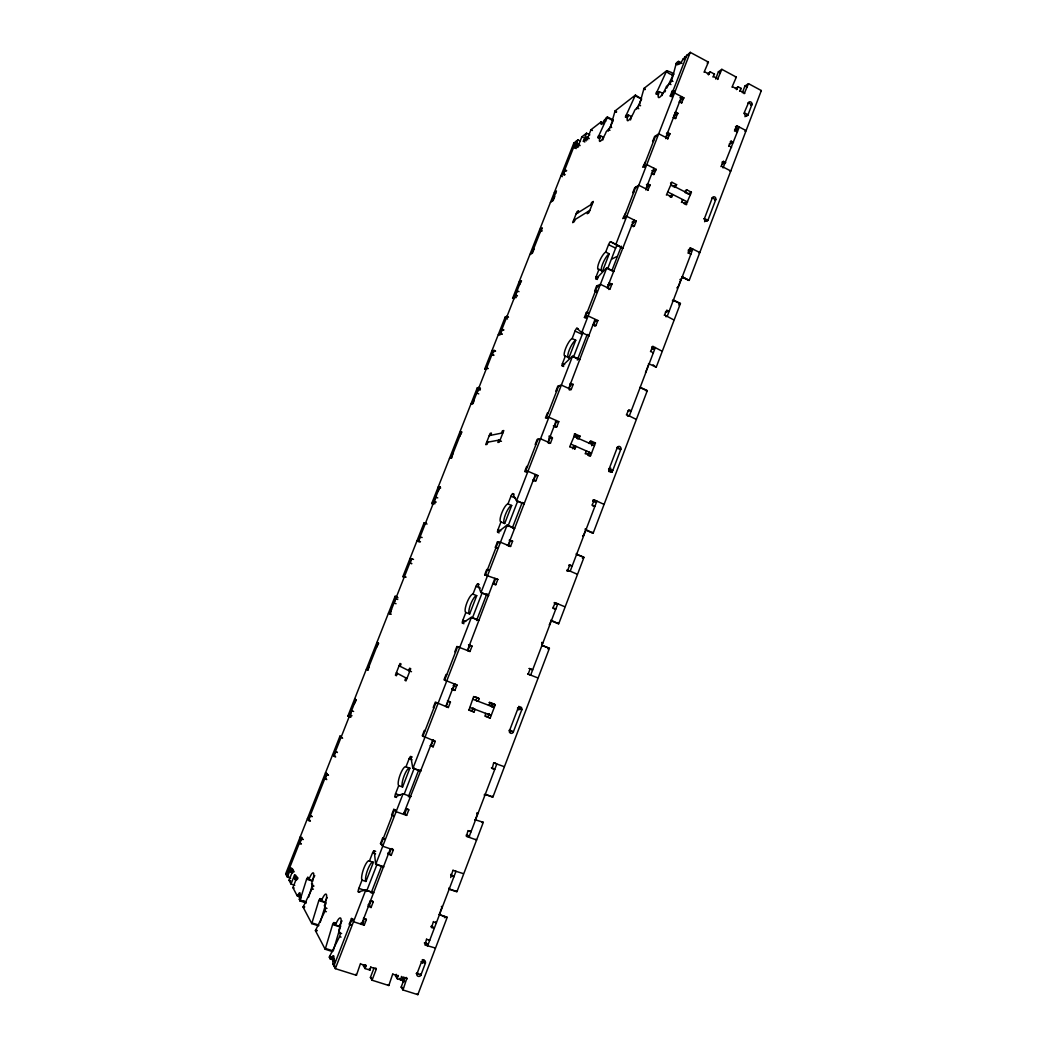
<?xml version="1.0" encoding="UTF-8"?>
<svg xmlns="http://www.w3.org/2000/svg" width="1047" height="1047" viewBox="0 0 1047 1047"><rect width="100%" height="100%" fill="white"/><g stroke="black" fill="none" stroke-linecap="round" stroke-linejoin="round"><path stroke-width="1.5" d="M704.055 72.256L708.413 62.113L690.248 52.35L683.01 59.103A5.667 1.269 -62.6 0 1 679.739 63.867A5.667 1.269 -62.6 0 1 678.966 62.257C679.712 59.208 673.142 64.966 677.828 64.744M662.031 95.578A9.685 2.186 -62.9 0 1 662.777 93.419L659.388 91.639A9.698 2.159 -63 0 0 659.754 97.214A9.698 2.159 -63 0 0 666.546 86.247L669.884 83.721L671.572 80.933L676.126 63.828M613.084 119.895L607.365 116.95L604.328 120.274A4.816 0.968 -63.9 0 1 601.724 124.24A4.816 0.968 -63.9 0 1 601.292 122.643L601.279 121.753L590.966 129.736L587.76 137.864L586.241 139.042L587.72 139.788M630.543 119.947A9.083 1.963 -63.4 0 1 631.59 116.649L628.357 114.974A9.096 1.937 -63.5 0 0 628.501 120.392A9.096 1.937 -63.5 0 0 634.757 110.171L639.272 105.315L643.997 88.393L666.717 70.686C682.33 75.881 667.672 75.986 666.717 70.686M602.797 140.01A8.559 1.767 -63.8 0 1 603.661 137.432L600.585 135.874A8.559 1.754 -63.9 0 0 600.546 141.136A8.559 1.754 -63.9 0 0 606.331 131.556L610.427 127.093L615.073 110.943L635.411 95.094L641.602 98.928M369.081 904.137L369.827 901.546M340.733 926.085A2.932 0.707 -71.7 0 0 340.314 927.014L333.221 950.912L325.447 948.438A2.958 0.694 -71.8 0 1 325.159 949.236L332.449 951.566M325.447 948.438L332.606 924.527A2.932 0.694 -71.6 0 1 334.098 922.629L335.55 923.101M296.628 880.043L294.953 879.493L295.856 877.19L296.51 878.394L292.885 887.607L297.191 895.813L298.094 894.819A5.183 1.086 -71 0 1 299.979 892.882A5.183 1.086 -71 0 1 299.39 897.253L299.822 900.852L306.326 902.972M320.199 922.433L325.277 905.681M325.696 904.294L326.114 902.907L318.838 900.525L311.757 923.572L303.093 907.095L312.163 888.51L312.726 885.919L311.535 883.72A9.174 1.976 -70.9 0 0 313.55 873.106A9.174 1.976 -70.9 0 0 308.97 879.284L312.438 880.435A9.174 1.989 -70.9 0 1 314.794 875.658M308.643 897.148L312.687 884.061M299.822 900.852L306.679 878.97L307.687 877.36L309.179 877.857M311.993 922.917L318.89 925.09M666.468 71.261L655.972 93.942L659.388 91.639M325.159 949.236L315.409 930.626L325.08 911.008L325.63 908.102L324.321 905.76A9.75 2.212 -71.2 0 0 326.363 894.36A9.75 2.212 -71.2 0 0 321.442 900.786L325.107 901.991A9.75 2.225 -71.3 0 1 327.227 897.541M635.411 95.094L625.36 117.068L628.357 114.974M607.365 116.95L597.889 137.733L600.585 135.874M396.211 974.299L395.544 976.04L397.323 978.788L400.883 979.927L401.498 976.445M739.614 91.272L741.197 88.432L738.122 86.783L735.478 88.55M439.452 914.712L447.213 917.303L417.832 994.65L402.951 989.965L401.145 987.138L404.849 977.44M742.362 92.751L744.927 86.024L748.5 83.655L761.326 90.552L689.201 280.4L682.199 276.984M402.951 989.965L406.864 978.291M744.168 93.706L748.5 83.655M424.611 943.517L424.873 942.824M595.39 502.115L593.139 501.147L593.623 499.864M689.711 251.699L688.403 251.044L688.874 249.827M735.845 130.535L734.798 129.265M435.029 947.928L424.977 945.022L426.6 938.858M431.953 925.823L434.256 928.362L431.652 927.511L433.379 921.53M450.694 877.556L452.985 870.083M475.862 839.328L476.607 839.956L466.373 836.37L468.035 830.572M491.501 767.595L494.76 769.414L492.221 768.485L493.687 762.74M552.842 607.927L555.329 602.784L564.686 606.697M566.924 570.039L567.775 570.131L569.751 564.922L572.212 565.943L569.031 565.459M591.987 505.151L594.487 499.995L603.635 504.196M626.381 414.887L628.867 409.704L631.262 410.79L627.663 411.105M650.475 351.622L652.975 346.426L661.835 351.046M664.282 315.356L666.782 310.161L669.138 311.286L665.355 312.137M687.984 253.138L690.483 247.93L699.789 252.536L698.951 252.903M720.951 166.604L723.451 161.382L725.741 162.573L721.854 164.287M728.66 146.384L731.159 141.162L733.45 142.353L729.222 144.028M734.497 131.058L736.996 125.823L746.105 130.626L744.914 131.333M439.19 914.554L439.962 912.526M440.342 911.505L441.114 909.49M441.31 908.979L442.083 906.964A10.221 3.076 -72.1 0 1 441.716 906.322M475.102 820.22L476.621 816.228M477 815.233L477.563 813.741A9.986 3.089 -70.9 0 1 477 812.825M484.107 794.974A9.986 3.089 -70.9 0 1 484.643 795.157L485.023 794.176L492.679 796.924L492.47 796.165M541.849 644.86L542.595 642.923A9.672 3.049 -68.5 0 1 541.914 642.348M549.466 624.863L549.243 624.771A9.672 3.049 -68.5 0 1 549.466 624.863L550.015 623.423M550.198 622.939L551.115 620.518M576.4 554.099L576.36 553.523A9.567 3.01 -67.2 0 0 576.583 553.614M582.721 535.946A9.567 3.01 -67.2 0 1 583.362 535.815L583.545 535.344M583.729 534.873L584.632 532.491M584.815 532.007L585.901 529.154M645.502 372.588L646.379 370.272M646.562 369.8L648.315 365.181A2.722 0.838 -64.6 0 1 648.996 363.78M678.011 287.192L678.705 285.36M679.045 284.444L679.922 282.166M680.092 281.708L680.786 279.889A2.735 0.811 -63.5 0 1 682.788 277.023L684.306 277.861M416.902 973.946L421.444 962.036A2.238 2.042 -53.9 0 1 424.192 960.583A2.238 2.042 -53.9 0 1 425.357 963.292L420.829 975.202A1.688 1.531 -53.5 0 1 420.122 976.079L419.166 976.419A2.67 2.421 -53.5 0 1 417.243 975.712L416.863 975.045A1.688 1.531 -53.5 0 1 416.902 973.946L416.68 973.095M744.914 116.688L748.042 114.764L751.968 104.438A1.544 1.361 69.6 0 0 752.008 103.444L751.55 102.606A2.434 2.146 69.6 0 0 749.822 101.768L749.168 101.925A1.544 1.361 69.6 0 0 748.566 102.632L743.959 113.377M422.399 963.345L423.42 960.649A2.225 2.029 -53.8 0 0 423.564 959.628M518.802 709.984L519.325 708.61A2.12 2.002 -69.5 0 0 518.854 706.319M610.833 468.153L609.825 470.797A2.068 1.937 85.8 0 1 609.132 471.713M704.605 221.715L705.089 220.446M493.988 704.121L495.283 704.736L490.166 718.124L485.088 716.213L485.69 713.308M489.499 702.472L490.218 702.812L489.198 705.495L488.478 705.141M585.142 453.704L586.66 451.074L585.783 451.192M588.964 455.982L590.547 455.785L595.442 442.973L590.587 440.813L588.898 443.47M681.414 202.451L682.971 199.663L682.147 200.095M686.086 204.793L691.4 192.19L686.74 189.821L685.183 192.609L686.649 193.25M490.166 718.124L487.889 716.946L489.158 713.609M491.71 706.961L492.98 703.636L489.512 702.315M588.034 455.327L589.265 452.134M591.699 445.76L592.615 443.378L595.442 442.973M684.882 202.372L684.293 203.903L687.657 202.019L668.143 192.164M374.015 968.03L370.402 977.44L372.038 980.214L388.83 985.515L392.782 973.815M731.984 87.189L736.329 77.112L721.854 69.338L718.399 71.798L715.638 78.996M397.323 978.788L397.939 975.32M736.538 89.636L738.122 86.783M342.029 920.915A10.391 2.513 -71.7 0 0 339.346 926.242L335.472 924.985A10.405 2.487 -71.7 0 1 340.785 918.298A10.405 2.487 -71.7 0 1 338.718 930.6L340.144 933.06A3.01 0.733 -71.8 0 1 339.555 936.646L329.635 956.408A3.036 0.72 -72 0 0 329.308 957.167L330.276 959A3.036 0.733 -72 0 0 331.428 957.992A6.112 1.466 -72 0 1 333.744 955.95A6.112 1.466 -72 0 1 333.182 961.316A3.076 0.746 -72.1 0 0 332.907 964.012L335.328 968.645L356.438 975.294L360.469 963.541M370.717 966.8L369.944 970.111L365.037 968.554L363.44 965.844L363.846 964.797M365.037 968.554L366.123 965.753L365.521 964.732M708.453 74.887L710.246 71.85L714.473 74.115L712.902 76.994M472.995 708.296L475.063 709.356L474.029 712.039L468.912 710.115L473.676 696.477M569.673 446.886L575.13 433.942L580.025 436.115L579.03 438.693L577.486 438.929M666.376 195.082L671.912 182.296L676.611 184.678L675.053 187.492M474.029 712.039L471.831 710.887L472.864 708.217L474.239 708.74M476.961 697.538L479.186 698.611L478.165 701.294L475.94 700.207L476.961 697.538L475.063 696.818M572.604 448.705L573.337 446.794L576.072 446.402L574.567 449.045M576.661 438.156L577.263 436.56L580.025 436.115M669.543 196.47L672.815 194.533L671.271 197.333M673.26 186.824L676.611 184.678M372.038 980.214L376.344 968.999L375.729 967.978M717.496 79.454L721.854 69.338M335.328 968.645L365.717 890.172L373.727 892.829M403.056 793.77L375.729 864.325L383.712 867.021M581.726 332.514L606.763 267.888L613.987 271.382M690.248 52.35L615.793 244.579L622.991 248.087M366.515 891.494A2.984 0.746 -71.5 0 1 366.699 890.984L377.012 864.364M404.155 794.267L414.298 768.066M472.825 616.919L481.869 593.584M507.847 526.51L517.558 501.434M573.586 356.752L582.237 334.399A2.761 0.707 -65.1 0 1 583.323 332.344M607.888 268.163L615.636 248.139A2.775 0.694 -64.1 0 1 617.56 245.181L622.756 248.126L610.466 241.713A2.775 0.681 -64.2 0 0 608.556 244.684L605.676 252.078A9.698 2.369 -64.4 0 0 599.054 262.365A9.698 2.369 -64.4 0 0 598.976 269.367L596.096 276.788A2.775 0.681 -64.5 0 0 596.07 278.829L597.405 279.47M371.162 892.947L381.239 866.903M408.369 796.78L418.761 769.885M476.542 620.518L486.92 593.701M512.349 527.963L522.217 502.429M577.303 360.037L587.171 334.53M611.972 270.427L621.342 246.202M432.66 740.412L403.566 814.029M445.747 706.542L454.45 684.057M467.42 650.475L494.917 578.31M535.462 474.513L508.057 545.382L507.258 545.317M548 442.083L556.31 420.554M568.743 388.424L594.958 319.571M633.893 219.909L607.168 288.004M645.907 188.84L653.878 168.214M665.774 137.432L681.558 96.625L679.922 97.79M365.783 918.716L366.385 919.619L364.225 925.221L362.628 922.773L364.238 918.599M372.496 900.93L373.216 901.938L371.057 907.513L369.434 905.171L371.031 901.022M392.232 848.62L393.332 849.876L391.198 855.399L389.445 853.384L391.316 848.567M407.623 808.808L408.775 809.907L406.655 815.404L404.823 813.624L406.668 808.847M434.374 740.792L435.251 741.381L433.157 746.812L431.181 745.451L433.262 740.046L432.62 739.797M448.352 701.006L450.419 702.105L448.338 707.51L446.284 706.372L448.195 700.94M455.314 684.228L457.016 685.039L454.935 690.418L452.841 689.384L454.791 684.372M493.477 584.291L495.506 579.03L497.835 579.397L495.794 584.697L492.692 583.964M508.305 545.906L510.203 541.011L512.611 541.168L510.583 546.429L509.379 546.325M537.949 475.587L535.41 475.809L533.407 480.979L535.933 480.782L537.949 475.587L527.976 471.281L524.678 471.608L526.68 466.438L527.505 466.347M548.118 442.933L549.858 438.444L552.463 437.999L550.473 443.169L549.008 443.405M554.4 426.679L556.14 422.19L558.784 421.653L556.795 426.81L555.473 427.071M568.979 388.974L570.458 385.152L573.18 384.406L571.191 389.536L569.332 390.021M593.675 325.094L595.01 321.625L597.863 320.526L595.9 325.591L594.474 326.127M607.888 288.344L609.092 285.203L612.011 283.907L608.87 283.083M632.166 225.524L633.239 222.736L636.275 221.087L626.721 216.349L622.743 218.587L625.661 213.078M645.894 190.004L647.085 186.929L650.187 185.083L647.818 183.879L646.457 184.704M651.915 174.43L653.106 171.355L656.233 169.418L646.771 164.601L642.662 167.219L645.58 161.657M665.761 138.61L666.834 135.861L670.028 133.728L667.685 132.511L666.481 133.322M673.849 117.683L674.674 115.563L677.919 113.312L675.577 112.094L674.765 112.657M679.922 101.991L680.629 100.172L683.887 97.855L674.53 92.921L670.237 96.049L671.546 96.743M472.053 646.13L469.867 645.358L467.813 650.671L469.985 651.483L472.053 646.13L468.598 644.86M608.791 289.495L610.061 288.946L612.011 283.907M633.213 226.689L634.351 226.073L636.275 221.087M647.687 190.371L650.187 185.083M653.747 174.718L656.233 169.418M667.528 139.042L670.028 133.728M675.21 118.769L677.919 113.312M681.388 103.169L683.887 97.855M359.762 892.345L358.283 891.848A2.984 0.733 -71.4 0 1 358.833 888.366L362.013 880.147A10.391 2.565 -71.2 0 1 363.898 868.159A10.391 2.565 -71.2 0 1 369.434 861.027L372.601 852.847A2.958 0.733 -71 0 1 374.211 850.792L375.677 851.29M396.551 797.474L395.085 796.95A2.919 0.733 -70.4 0 1 395.557 793.705L398.698 785.616A10.143 2.565 -70.2 0 1 400.281 774.427A10.143 2.565 -70.2 0 1 406 766.784L409.128 758.735A2.892 0.733 -70 0 1 410.777 756.523L412.217 757.046M463.926 623.711L462.499 623.161A2.814 0.733 -68.4 0 1 462.813 620.321L465.863 612.456A9.829 2.539 -68.2 0 1 466.936 602.719A9.829 2.539 -68.2 0 1 472.969 594.159L476.005 586.333A2.801 0.733 -68 0 1 477.746 583.846L479.16 584.422M499.131 532.897L497.744 532.321A2.788 0.72 -67.4 0 1 497.979 529.703L500.976 521.956A9.724 2.513 -67.2 0 1 501.788 512.951A9.724 2.513 -67.2 0 1 507.978 503.921L510.975 496.213A2.775 0.72 -67 0 1 512.755 493.595L514.142 494.197M563.666 366.489L562.304 365.861A2.761 0.694 -65.5 0 1 562.409 363.636L565.328 356.098A9.672 2.421 -65.3 0 1 565.655 348.415A9.672 2.421 -65.3 0 1 572.133 338.561L575.039 331.061A2.761 0.694 -65.1 0 1 576.91 328.208L578.258 328.837M351.308 925.352L349.305 924.056L351.465 918.481L352.957 918.978M393.332 849.876L382.744 846.238L380.48 843.607L382.613 838.124L384.092 838.634M393.698 815.94L391.643 814.828L393.764 809.357L395.229 809.881M486.096 575.379L484.669 574.803L486.711 569.555L488.884 570.235M496.762 547.843L495.349 547.254L497.377 542.032L500.492 542.241L510.583 546.429M585.783 318.092L584.422 317.45L586.372 312.425L588.663 312.673M596.463 291.93L594.657 291.066L596.594 286.053L600.389 284.313L610.061 288.946M670.237 96.049L672.122 91.207L673.195 90.422L674.504 91.102M362.013 880.147L365.953 881.469L373.36 862.362L369.434 861.027M398.698 785.616L402.572 787.004L409.861 768.184L406 766.784M465.863 612.456L469.632 613.961L476.725 595.664L472.969 594.159M500.976 521.956L504.693 523.513L511.682 505.492L507.978 503.921M565.328 356.098L568.94 357.76L575.732 340.223L572.133 338.561M598.976 269.367L602.535 271.081L609.236 253.806L605.676 252.078M405.843 677.88L404.901 680.314L405.987 680.903L410.738 668.745L409.639 668.195L408.683 670.617L411.497 671.69M501.487 433.144L502.403 430.814L503.816 430.526L499.249 442.214L497.849 442.462L498.765 440.133L501.461 441.31M588.113 211.481L587.236 213.732L588.911 212.698L593.309 201.456L591.62 202.516L590.744 204.754M397.363 673.391L396.433 675.747L395.413 675.184L400.006 663.458L401.04 663.968L400.124 666.324M487.928 442.135L487.038 444.412L485.729 444.648L490.153 433.34L491.475 433.065L490.585 435.343M575.117 219.517L574.253 221.702L572.683 222.658L576.949 211.782L578.533 210.774L577.682 212.96M290.66 878.197L287.388 877.111L285.674 873.839L339.974 736.12A2.343 2.238 -50.1 0 1 340.55 736.421L341.453 737.193M350.954 717.103L349.737 717.09A2.343 2.251 -52 0 1 349.096 716.959L347.905 716.004L395.112 596.306L396.499 596.685A2.29 2.238 -68.5 0 1 397.062 597.012L397.965 597.798M404.666 576.845L403.488 576.792A2.277 2.225 -74.2 0 1 402.859 576.648L424.048 522.924L425.566 522.963A2.277 2.212 -87.2 0 1 426.116 523.291L427.006 524.089M433.484 503.725L432.319 503.659A2.251 2.199 87.3 0 1 431.704 503.502L477.275 387.913L479.029 387.325A2.251 2.159 72.3 0 1 479.578 387.665L480.442 388.476M486.515 369.185L485.376 369.094A2.238 2.133 70.6 0 1 484.761 368.924L505.23 317.032L507.101 316.129A2.251 2.12 68.2 0 1 507.638 316.469L508.489 317.293M514.352 298.552L513.226 298.447A2.238 2.107 67.2 0 1 512.624 298.264L573.821 143.086L577.905 139.905L580.444 141.188M355.888 699.71L333.718 755.947L335.328 756.523M367.615 669.988L378.216 643.094M389.824 613.647L411.471 558.705L413.513 559.399M439.819 486.803L418.42 541.09L419.965 541.718M451.126 458.102L461.374 432.136M472.577 403.71L493.49 350.64L494.995 351.321M520.869 281.198L500.204 333.627L501.696 334.32M531.797 253.479L541.692 228.39M552.515 200.906L556.441 190.96L554.373 192.412L555.826 193.132M301.379 844.026L299.756 843.476L301.51 839.027L300.214 836.972L302.217 837.652M310.409 821.11L308.786 820.56L310.187 815.652L311.81 816.202M326.769 779.583L325.159 779.007L326.9 774.61L325.447 772.974L327.044 773.537M335.694 756.902L334.098 756.34L335.446 751.576L337.042 752.152M351.897 715.808L350.3 715.219L351.622 710.56M394.025 602.98L395.701 598.714L397.729 599.46M411.353 563.561L409.809 562.946L411.968 558.771L410.018 558.496L411.55 559.124M418.983 541.796L416.928 540.972L418.918 541.129L420.083 536.875L422.137 537.53M435.578 502.102L434.047 501.461L436.219 497.246L437.751 497.888M476.647 393.397L478.845 389.091L480.364 389.759M493.373 355.417L491.881 354.737L494.105 350.392L495.597 351.072M499.851 335.132L498.359 334.464L500.819 333.352L502.429 329.268L503.921 329.962M516.773 296.052L515.294 295.359L517.519 290.961L519.011 291.655M562.318 176.642L560.878 175.922L563.679 173.881L565.236 169.902L566.689 170.635M287.388 877.111L290.909 868.159L292.545 868.709M576.23 148.569L574.777 147.836L577.905 139.905M292.715 872.871L290.647 871.549L291.537 869.298L290.909 868.159M574.777 147.836L577.996 143.976L579.449 144.722M291.066 872.321L291.956 870.07L293.605 870.62M578.664 146.711L577.211 145.978L577.996 143.976M294.757 885.278L291.014 884.048L289.037 880.252L292.584 871.222L291.956 870.07M577.211 145.978L578.677 144.852L581.818 136.856L586.529 133.191L589.841 134.867M291.014 884.048L294.613 874.912L295.856 875.331M584.828 141.999L583.349 141.253L586.529 133.191M294.953 879.493L294.613 874.912M583.349 141.253L587.04 137.013L588.519 137.759M586.241 139.042L587.04 137.013M318.838 900.525L320.002 898.627L322.044 899.294M608.189 131.189L612.089 123.049M612.639 121.884L613.202 120.719L607.09 117.578M636.772 108.953L641.523 99.099M664.897 91.953L665.526 90.657M666.795 88.04L673.142 74.965M403.592 982.322A2.997 0.851 -73 0 1 403.435 982.178L402.179 980.28A2.997 0.851 -73 0 1 402.506 979.534L403.762 977.113M596.07 278.829L606.435 268.137L613.673 271.618M562.304 365.861L572.251 356.373L579.593 359.749M672.37 300.895L673.077 300.253A2.788 0.825 -63.8 0 1 673.26 300.123M678.678 304.913L680.105 303.643A2.775 0.838 -63.7 0 1 680.288 303.512M646.313 391.316L647.007 390.767L639.874 387.482M497.744 532.321L506.866 525.188L514.404 528.355L513.828 528.8M671.925 75.423L673.443 74.272M707.144 63.056L708.413 62.113M565.236 169.902L564.529 170.425L565.982 171.145M707.484 73.84L710.246 71.85M713.609 74.73L714.473 74.115M679.058 101.939L682.003 102.737M554.085 196.928L554.779 196.443L553.209 200.435L550.46 202.333M673.077 117.408L676.022 118.206M735.439 77.714L736.329 77.112M653.668 140.808L652.621 141.502L654.519 136.607L658.707 133.78L668.13 138.636M462.499 623.161L471.163 617.35L478.819 620.387M740.53 88.877L741.197 88.432M582.42 558.195L583.702 557.357L576.374 554.295M760.646 90.997L761.326 90.552M540.108 232.395L542.359 227.945L539.676 229.686L542.267 230.929M747.78 103.352L748.566 102.632M576.099 213.954L592.432 203.707M750.62 105.289L751.968 104.438M751.183 105.158L751.851 104.739L748.448 102.92M573.534 220.485L589.788 210.447M651.378 173.527L654.336 174.365M533.381 249.448L534.049 249.055L532.465 253.073L529.821 254.657M735.452 126.766L736.996 125.823M734.575 129.867L739.274 127.027L723.032 167.913M633.801 192.046L632.807 192.648L634.718 187.714L638.762 185.254L648.276 190.03M418.224 973.357L417.269 973.697A2.657 2.408 -53.4 0 1 416.13 973.527M736.551 132.393L737.441 131.87L735.151 130.666M730.283 141.672L731.159 141.162M730.937 147.575L731.604 147.195L729.314 146.004M670.512 183.107L671.912 182.296M721.933 162.233L723.451 161.382M518.946 282.258L521.511 280.845L519.273 285.242M685.301 190.619L686.74 189.821M547.934 648.944L549.152 648.276L541.718 645.332M691.4 192.19L688.088 193.983L687.225 193.538M730.112 171.342L730.767 170.988L721.605 166.251M631.393 225.197L634.351 226.073M512.624 298.264L514.535 297.283A2.251 2.107 67.3 0 0 515.124 297.466L516.263 297.57M513.226 298.447L515.124 297.466M711.646 198.249L712.287 197.922A2.055 1.845 71.8 0 1 714.721 196.967A2.055 1.845 71.8 0 1 715.755 199.676L707.994 220.079L705.233 221.401M714.682 200.226L715.755 199.676L712.287 197.922L704.526 218.339A2.055 1.845 72.4 0 0 705.56 221.048A2.055 1.845 72.4 0 0 707.994 220.079L703.885 218.64M611.762 259.08L616.905 256.515M505.23 317.032A2.238 2.12 68.1 0 1 505.766 317.372L507.638 316.469M502.429 329.268L501.801 329.556L503.293 330.237M594.657 291.066L596.947 291.288M689.449 248.401L690.483 247.93M688.403 251.044L692.813 249.081L667.24 316.273L665.905 316.731M690.313 254.29L690.941 254.015L688.612 252.864M395.085 796.95L402.846 793.731L410.948 796.571M494.105 350.392L491.684 351.399L493.661 352.302M584.422 317.45L588.139 315.958L597.863 320.526M409.73 796.937L410.725 796.531M592.942 324.662L595.9 325.591M484.761 368.924L486.554 368.256A2.251 2.146 70.7 0 0 487.156 368.426L488.308 368.518M485.376 369.094L487.156 368.426M673.679 319.845L664.884 315.147M477.275 387.913A2.238 2.146 72.2 0 1 477.825 388.254L479.578 387.665M478.845 389.091L479.775 389.955M474.867 819.683L483.321 822.288L456.898 891.822L449.163 889.204M481.947 822.576L483.06 822.222M474.199 399.574L473.152 403.54L470.849 404.207M651.797 346.779L652.975 346.426M651.692 348.638L655.343 347.539L629.339 415.868L627.572 416.196M652.844 352.734L651.064 351.452M570.039 383.49L573.18 384.406M556.729 390.924L555.852 391.159L557.829 386.068L561.362 385.087L571.191 389.536M358.283 891.848L365.521 890.068L373.53 892.738L372.13 893.065M459.685 432.516L461.936 432.018L459.738 436.285M548.301 412.688L547.437 412.884L545.448 418.002L548.903 417.256L558.784 421.653M489.263 435.604L502.9 432.856M553.34 425.907L556.795 426.81M486.606 442.384L500.165 439.871M635.922 419.219L626.944 414.782M549.178 437.044L552.463 437.999M452.775 453.94L451.676 458.023L449.503 458.364M574.28 434.086L575.13 433.942M444.347 917.617L446.977 917.198L439.217 914.607M536.012 444.399L535.174 444.53L537.163 439.387L540.553 438.811L550.473 443.169M616.67 447.736L617.233 447.671A2.081 1.937 84.1 0 1 619.759 446.559A2.081 1.937 84.1 0 1 620.832 449.268L612.744 470.548A2.081 1.95 85.8 0 1 610.205 471.673A2.081 1.95 85.8 0 1 609.118 468.964L617.233 447.671L620.832 449.268L619.353 449.451M587.799 453.691L591.542 453.233L571.191 444.242M608.582 469.004L612.744 470.548L609.825 470.797L612.22 471.857M532.975 479.748L535.933 480.782M438.17 490.991L440.355 486.763L438.235 486.934L440.669 487.954M431.704 503.502L433.262 503.45A2.264 2.212 87.3 0 0 433.877 503.607L435.055 503.672M432.319 503.659L433.877 503.607M593.06 500.034L594.487 499.995M593.139 501.147L596.908 501.042L570.222 571.152L566.846 570.746M593.008 506.225L594.945 506.198L592.523 505.151M347.905 716.004A2.33 2.238 -51.8 0 0 348.546 716.135L349.75 716.148M424.048 522.924A2.264 2.212 -87.2 0 1 424.598 523.251L426.116 523.291M402.859 576.648L406.105 577.133M509.339 540.069L512.611 541.168M495.349 547.254L497.534 547.908M569.071 564.857L569.751 564.922M577.054 574.136L567.775 570.131M484.669 574.803L497.835 579.397M492.679 583.572L495.794 584.697M554.347 602.588L555.329 602.784M553.34 608.516L555.813 609.027L553.34 608.019M395.112 596.306A2.277 2.225 -68.4 0 1 395.661 596.62L397.062 597.012M329.635 956.408L331.624 957.037M402.506 979.534L404.43 980.149M329.308 957.167L331.297 957.796M402.179 980.28L403.632 980.738M331.428 957.992L334.412 958.934M330.276 959L334.752 960.426M333.182 961.316L334.687 961.787M332.907 964.012L334.412 964.496M335.642 966.473L333.901 965.91L351.962 919.292L353.297 919.724M370.402 977.44L371.449 977.767M401.145 987.138L403.461 987.871M360.77 964.051L366.123 965.753M371.018 967.297L376.344 968.999M393.109 974.325L398.397 976M401.943 977.126L407.204 978.801M363.44 965.844L364.971 966.329M395.544 976.04L397.31 976.602M417.033 973.605L420.959 974.862L420.475 974.181M311.744 923.624L318.628 925.836M340.144 933.06L341.636 933.544M422.294 959.615L424.244 960.243M424.886 961.12L423.42 960.649L425.357 963.292L421.077 961.539M339.555 936.646L341.047 937.117M315.723 929.919L317.123 930.377M315.409 930.626L316.809 931.084M391.499 609.38L390.282 613.804L388.45 613.189L391.212 614.262M332.606 924.527L340.314 927.014M425.488 942.64L426.456 942.954M361.961 922.551L362.628 922.773M424.349 942.902L427.595 943.962M324.989 911.243L326.389 911.701M364.225 925.221L353.493 921.726L351.465 918.481M303.381 906.427L304.703 906.859M303.093 907.095L304.415 907.527M349.305 924.056L350.797 924.54M298.094 894.819L300.672 895.656M297.165 895.774L300.162 896.756M299.39 897.253L301.117 897.829M366.385 919.619L363.414 918.298M427.097 939.486L429.702 940.337L429.205 939.709M325.604 908.011L326.978 908.39M299.089 899.465L300.816 900.027M303.421 900.878L304.284 901.153M300.07 900.145L306.156 902.121M289.037 880.252L290.686 880.802M371.057 907.513L367.981 906.048M312.085 888.733L313.406 889.165M292.885 887.607L294.142 888.026M292.584 871.222L294.233 871.771M290.647 871.549L292.702 872.23M306.601 879.179L312.634 881.181M295.254 876.103L296.929 876.653M373.216 901.938L370.245 900.616M433.759 921.988L436.35 922.852L435.604 921.936M295.856 877.19L297.95 877.883M285.674 873.839L287.074 874.31M296.51 878.394L297.767 878.813M288.776 876.287L286.577 875.567L301.183 838.516L302.792 839.066M294.351 878.394L295.607 878.799M296.026 878.943L296.864 879.218M312.687 885.723L313.982 886.089M368.099 904.739L369.434 905.171M358.833 888.366L365.233 890.5M365.717 890.657L366.699 890.984M291.537 869.298L293.173 869.848M441.363 906.715L442.083 906.964M383.595 866.707L375.624 863.997L374.211 850.792M301.51 839.027L303.133 839.576M301.052 843.489L299.756 843.476M372.601 852.847L375.546 853.855M310.03 820.612L308.446 820.063L326.533 774.204L328.13 774.767M453.377 870.476L463.271 873.604M387.966 852.873L389.445 853.384M450.655 874.324L453.875 876.823L450.773 875.41M391.198 855.399L387.9 853.737M384.655 839.275L382.613 838.124M310.527 816.137L312.15 816.686M309.559 819.343L307.438 818.61L308.786 820.56M380.48 843.607L381.959 844.118M382.364 844.72L381.043 844.262L394.339 809.946L395.818 810.457M391.643 814.828L393.109 815.338M468.546 644.795L469.501 645.122M408.775 809.907L405.804 808.65M468.441 830.925L471.006 831.828L469.776 830.781M466.517 834.917L468.428 835.585M403.671 813.218L404.823 813.624M466.438 835.27L469.632 836.383M406.655 815.404L396.119 811.7L393.764 809.357M326.9 774.61L328.496 775.186M326.402 779.151L325.159 779.007M395.557 793.705L399.915 795.249M529.232 668.496L530.175 668.837L528.159 674.124L537.661 677.841M530.162 668.915L532.674 669.805L529.232 668.549M334.726 755.568L332.606 754.808L334.098 756.34M476.869 813.48L477.563 813.741M335.825 751.955L337.422 752.531M420.763 771.168L412.911 768.328L471.412 617.298L479.081 620.334M485.232 794.437L492.849 797.186L549.439 648.237L542.006 645.292M409.128 758.735L412.021 759.782M351.491 715.481L350.3 715.219M433.157 746.812L430.186 745.595M424.205 736.708L422.909 736.224L435.984 702.498L437.266 702.982M435.251 741.381L422.268 735.792L424.362 730.4L425.003 730.819M494.276 763.106L503.947 766.561M352.014 710.874L353.611 711.45M527.688 673.954L530.659 675.106L557.802 603.792L554.295 603.098L555.669 603.661M445.472 706.071L446.284 706.372M510.125 730.283L511.538 730.806M448.338 707.51L435.316 702.131L433.236 707.51L433.89 707.89M469.972 707.432L491.213 715.454L488.164 713.897M450.419 702.105L447.449 700.927M468.65 709.696L471.831 710.887M485.35 715.991L487.889 716.946M474.082 696.674L479.186 698.611M490.218 702.812L495.283 704.736M451.728 688.965L452.841 689.384M454.935 690.418L451.846 689.188M475.94 700.207L477.314 700.731M473.074 699.37L494.289 707.419L491.213 705.927M445.943 680.615L444.661 680.118L457.604 646.706L458.887 647.203M517.584 707.877L521.825 709.565M457.016 685.039L443.98 679.791L446.048 674.451L446.729 674.765M455.537 652.032L454.843 651.771L456.898 646.444L469.985 651.483M394.497 603.111L396.054 603.726M462.813 620.321L465.653 621.447M541.901 642.662L542.595 642.923M476.005 586.333L480.233 588.034M410.293 563.024L411.851 563.639M488.622 595.651L480.992 592.576L507.128 525.084L514.679 528.251M551.298 620.871L558.705 623.855L584.004 557.279L576.675 554.203M486.711 569.555L488.124 570.131M486.685 575.431L485.428 574.921L498.15 542.084L499.563 542.66M554.544 603.02L556.389 603.779M418.918 541.129L420.462 541.757M509.431 540.684L510.203 541.011M566.911 570.576L568.442 571.204M497.377 542.032L498.791 542.608M434.57 501.448L436.102 502.089M497.979 529.703L500.767 530.855M582.695 535.541L583.362 535.815M510.975 496.213L515.595 498.176M524.089 503.934L516.564 500.741L572.552 356.189L579.894 359.566M585.836 530.148L593.139 533.25L647.334 390.583L640.201 387.311M526.733 472.066L525.489 471.53L538.001 439.243L539.244 439.792M592.864 500.597L596.489 502.154M608.857 470.875L611.998 472.262M549.034 436.076L551.952 437.358M573.337 446.794L575.313 447.658M570.183 446.82L575.078 448.98M585.666 453.639L590.547 455.785M549.086 438.104L549.858 438.444M574.162 436.52L594.487 445.538M547.542 418.368L546.312 417.818L558.705 385.82L559.936 386.382M555.368 421.849L556.14 422.19M574.227 435.212L577.263 436.56M589.893 442.161L592.615 443.378M477.223 393.214L478.728 393.881M492.483 354.488L493.988 355.169M569.699 384.812L570.458 385.152M500.819 333.352L502.311 334.032M562.409 363.636L564.673 364.67M376.894 642.492L378.648 643.303L376.514 647.386M519.325 708.61L521.786 709.735L513.331 731.958A2.146 2.015 -67.5 0 1 510.674 733.253A2.146 2.015 -67.5 0 1 509.562 730.531L509.104 730.296M517.558 708.086L521.786 709.735A2.133 2.015 -69.6 0 0 520.66 707.026A2.133 2.015 -69.6 0 0 518.016 708.309L509.562 730.531L513.331 731.958L510.923 730.701A2.133 2.002 -67.4 0 1 509.444 732.049M515.922 295.018L517.414 295.712M589.042 335.917L581.504 332.514L576.91 328.208M575.039 331.061L582.237 334.399M651.614 348.991L652.49 349.41M586.372 312.425L587.733 313.066M586.556 317.647L585.352 317.084L597.536 285.622L598.897 286.276M651.614 348.206L653.969 349.305M596.594 286.053L597.942 286.708M596.096 276.788L598.321 277.861M607.744 284.562L609.092 285.203M492.98 703.636L493.7 703.977M453.142 685.497L455 686.4M489.067 702.786L493.608 704.971M673.417 300.031L680.458 303.421L656.22 367.222L648.499 363.584M673.077 300.253L680.105 303.643M608.556 244.684L615.636 248.139M679.922 279.47L680.786 279.889M610.466 241.713L617.56 245.181M681.924 277.01L688.926 280.426L684.686 278.07M624.928 218.627L623.737 218.038L635.725 187.099L637.204 187.845M632.061 222.147L633.239 222.736M688.35 249.984L690.667 251.136M563.679 173.881L565.131 174.6M564.425 175.111L562.972 174.391L575.968 141.41L577.421 142.143M399.09 665.8L409.796 671.166M667.175 194.624L671.873 196.993M682.029 202.123L686.701 204.479M648.158 185.515L649.101 185.986M669.609 196.326L670.865 196.954M670.747 185.188L671.912 185.777M578.677 144.852L580.13 145.585M573.821 143.086L575.065 143.727M577.015 144.735L578.468 145.468M576.23 146.724L577.682 147.457M587.76 137.864L589.252 138.623M645.148 167.324L643.683 166.565L655.566 135.914L656.731 136.516M651.784 170.687L653.106 171.355M585.653 138.073L587.131 138.832M581.818 136.856L583.284 137.602M584.854 140.102L586.333 140.848M670.983 184.769L690.483 194.65M590.966 129.736L592.445 130.495M598.19 136.202L600.481 137.366M598.164 137.694L599.695 138.466M601.083 121.845L603.726 123.193M610.506 126.896L611.67 127.498M601.292 122.643L603.569 123.808M608.831 129.671L609.995 130.273M605.637 118.285L606.789 118.874M604.328 120.274L605.847 121.059M625.635 115.471L627.637 116.505M615.073 110.943L616.618 111.741M625.674 117.002L626.878 117.617M614.864 111.519L616.421 112.317M639.364 105.106L640.594 105.747M637.544 108.077L638.775 108.705M673.797 115.105L674.674 115.563M635.123 95.748L641.13 98.889M656.273 92.332L657.961 93.209M656.364 93.916L657.634 94.57M643.997 88.393L645.214 89.034M643.787 89.008L645.004 89.649M672.122 91.207L673.862 92.123M672.475 95.892L671.31 95.277L686.95 54.915L688.455 55.727M735.74 129.161L736.879 129.763M671.651 80.724L672.946 81.404M669.674 83.904L670.97 84.585M396.329 672.841L406.943 678.469M678.574 61.446L682.003 63.278M678.966 62.257L681.113 63.396M676.336 63.186L678.05 64.103M684.646 56.708L685.942 57.402M683.01 59.103L684.306 59.797M704.683 71.798L709.316 74.272M713.544 76.536L718.15 78.996M732.638 86.744L737.206 89.191M740.281 90.84L744.836 93.275M718.399 71.798L720.205 72.767M744.927 86.024L746.917 87.097M369.303 665.683L368.034 670.237L366.345 669.255M307.805 877.347L308.97 879.284M494.681 762.713L496.802 764.035L468.925 837.26L466.399 835.061M491.501 768.027L492.221 768.485M320.133 898.614L321.442 900.786M433.262 740.046L434.008 740.543M354.671 698.846L356.307 700.011L354.187 704.055M348.546 716.135L349.737 717.09M339.974 736.12L342.618 738.253M653.092 364.788L653.812 365.39M654.519 365.992L655.959 367.196M395.661 596.62L396.551 597.405M424.598 523.251L425.475 524.037M587.328 334.543L588.807 335.917M477.825 388.254L478.688 389.052M505.766 317.372L507.468 319.008M455.249 870.659L455.955 871.353L427.595 945.873L425.318 942.902M390.4 848.633L361.542 924.344L360.757 923.127M430.788 926.438L431.652 927.511M420.109 974.181L420.829 975.202M406.288 977.427L406.746 978.107M417.243 993.76L417.832 994.65M363.322 920.876L363.859 921.687M399.862 978.369L400.883 979.927M592.301 532.19L592.903 533.132L585.011 529.101M388.293 984.625L388.83 985.515M369.225 968.92L369.944 970.111M334.098 922.629L335.472 924.985M355.849 974.26L356.438 975.294M523.421 502.926L523.893 503.829L516.38 500.636L512.755 493.595M557.959 622.559L558.496 623.685L550.827 620.138M488.046 594.395L488.452 595.494L480.822 592.419L477.746 583.846M456.571 890.644L456.741 891.494L449.006 888.877L448.849 888.026M420.488 770.173L420.632 770.906L412.78 768.066L410.777 756.523M617.272 447.226A2.068 1.937 84.1 0 1 618.005 448.679M402.572 787.004A10.13 2.591 -70.2 0 1 404.129 775.814A10.13 2.591 -70.2 0 1 409.861 768.184M365.953 881.469A10.378 2.591 -71.2 0 1 367.798 869.481A10.378 2.591 -71.2 0 1 373.36 862.362M504.693 523.513A9.724 2.539 -67.2 0 1 505.465 514.496A9.724 2.539 -67.2 0 1 511.682 505.492M469.632 613.961A9.816 2.565 -68.2 0 1 470.679 604.211A9.816 2.565 -68.2 0 1 476.725 595.664M602.535 271.081A9.685 2.395 -64.4 0 1 602.588 264.08A9.685 2.395 -64.4 0 1 609.236 253.806M568.94 357.76A9.659 2.447 -65.3 0 1 569.241 350.078A9.659 2.447 -65.3 0 1 575.732 340.223M404.692 981.222A2.997 0.851 -73 0 1 404.508 981.536M676.859 287.912A9.541 2.84 -63.7 0 1 677.658 287.349M341.126 737.167A2.356 2.251 -50.2 0 1 341.702 737.481M404.914 577.093A2.277 2.225 -74.3 0 1 404.286 576.936M748.042 114.764L744.626 112.958A2.042 1.806 69.8 0 0 745.647 115.667A2.042 1.806 69.8 0 0 748.042 114.764"/></g></svg>
